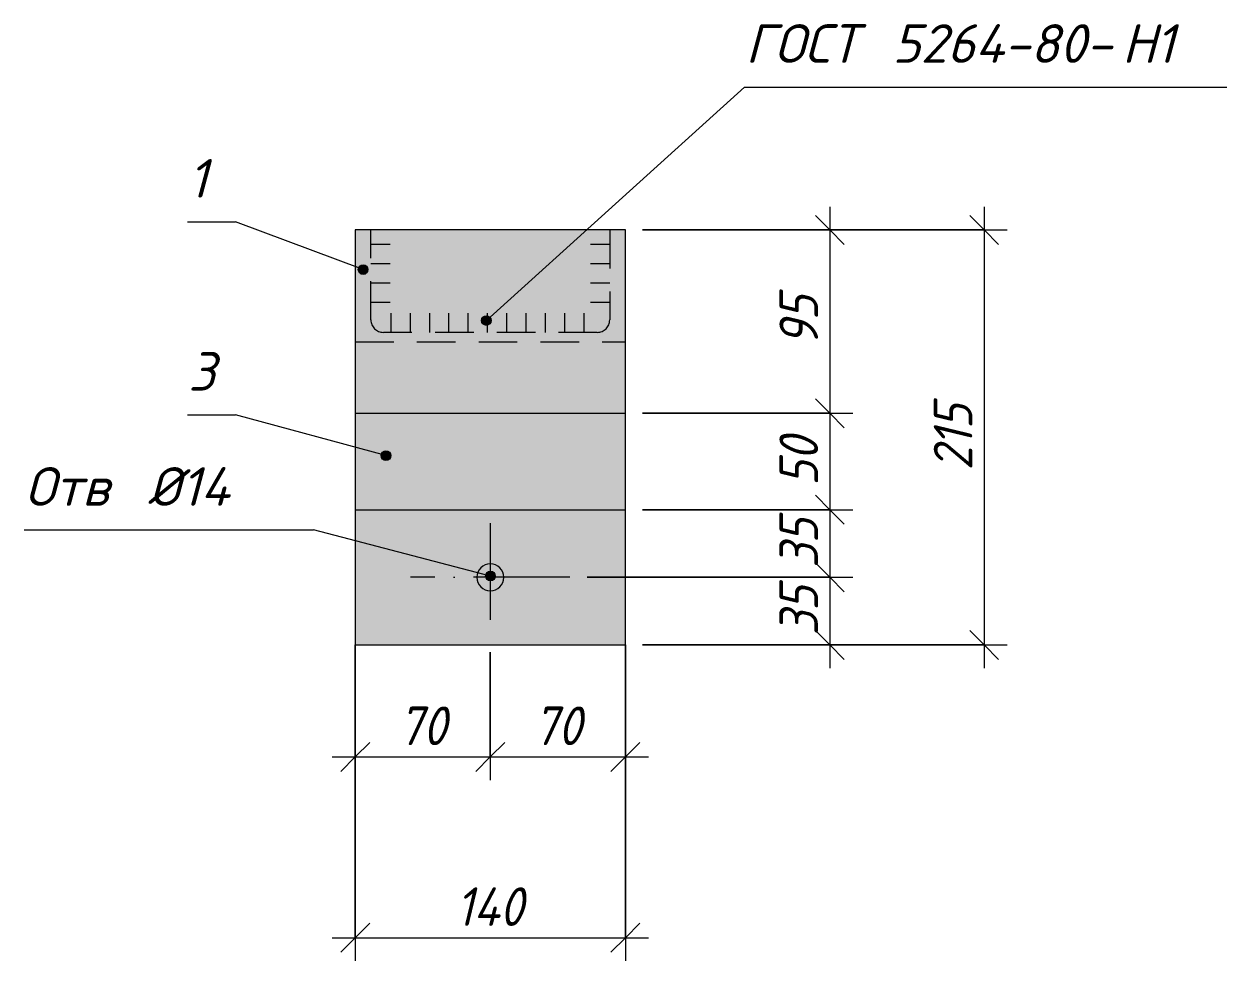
# Model space of a CAD drawing. Header units: millimetres. Extents: x 1525 to 46824, y -520 to 14115.
# Drawn here: x 41278 to 41901, y 1427 to 1912 of the extents above; entities that cross this region are included whole.
import ezdxf

# ---------------------------------------------------------------- set-up
doc = ezdxf.new("R2010")
doc.units = ezdxf.units.MM
for name, pattern in [('200_ШТРИХ_ш1п0_6_', [32, 20, -12]), ('50_200_ШТРИХ_1Т_ш5_п1_п1_', [70, 50, -10, 0, -10]), ('IMPORT-Невидимая', [39.122222, 28.222222, -10.9])]:
    doc.linetypes.add(name, pattern=pattern)
for name, color, linetype, lineweight in [('A-ANNO-DIMS', 7, 'Continuous', 9), ('A-ANNO-DIMS-10', 7, 'Continuous', 9), ('A-ANNO-NOTE', 7, 'Continuous', 9), ('A-DETL', 7, 'Continuous', 9), ('A-DETL-1', 7, 'Continuous', 5), ('A-DETL-2', 7, '200_ШТРИХ_ш1п0_6_', 5), ('A-DETL-4', 7, 'IMPORT-Невидимая', 5), ('A-DETL-5', 7, '50_200_ШТРИХ_1Т_ш5_п1_п1_', 5)]:
    doc.layers.add(name, color=color, linetype=linetype, lineweight=lineweight)
doc.layers.add('A-DETL-GENF-2', color=7, linetype='Continuous', lineweight=9, true_color=0xffffff)
doc.styles.add('ISOCPEUR_I_3', font='isocpeui.ttf', dxfattribs={"width": 0.9, "height": 20})
doc.styles.add('ISOCPEUR_I_5', font='isocpeui.ttf', dxfattribs={"height": 20})
doc.dimstyles.new('ISO-2_0_0_9К_СРЕДНИЙ_1', dxfattribs={"dimscale": 304.8, "dimtxt": 19.919624, "dimasz": 0.049213, "dimexe": 0.03937, "dimexo": 0, "dimgap": 0, "dimtad": 1, "dimdec": 0, "dimzin": 0, "dimdsep": 46, "dimtxsty": 'ISOCPEUR_I_3', "dimblk1": 'OBLIQUE', "dimblk2": 'OBLIQUE', "dimsah": 1, "dimcen": 0.09, "dimdle": 0.03937, "dimazin": 0, "dimtfac": 1, "dimtdec": 4, "dimtix": 1, "dimtmove": 0, "dimatfit": 3, "dimfxl": 1, "dimtvp": 1, "dimtolj": 1, "dimtzin": 0, "dimarcsym": 2})

# ---------------------------------------------------------------- blocks, each defined once
blk = doc.blocks.new('DIMBLOCK400-АР1_1_Узлы фахверка Ф-34_1')
at = {"layer": 'A-ANNO-DIMS-10'}
for p, q in [((41449.63, 1590.52), (41449.63, 1520.47)), ((41449.63, 1532.47), (41449.63, 1590.52)), ((41519.63, 1586.72), (41519.63, 1520.47)), ((41519.63, 1532.47), (41519.63, 1586.72)), ((41437.63, 1532.47), (41519.63, 1532.47))]:
    blk.add_line(p, q, dxfattribs=at)
at = {"layer": 'A-ANNO-DIMS-10', "lineweight": 20}
for p, q in [((41449.63, 1532.47), (41457.13, 1539.97)), ((41519.63, 1532.47), (41527.13, 1539.97)), ((41449.63, 1532.47), (41442.13, 1524.97)), ((41519.63, 1532.47), (41512.13, 1524.97))]:
    blk.add_line(p, q, dxfattribs=at)
at = {"layer": 'A-ANNO-DIMS-10', "color": 0, "insert": (41471.99, 1558.6), "char_height": 20, "width": 30.3391, "attachment_point": 1, "line_spacing_factor": 1.149209, "style": 'ISOCPEUR_I_3'}
blk.add_mtext('70', dxfattribs=at)
blk = doc.blocks.new('_Oblique')
at = {"color": 0, "linetype": 'ByBlock', "lineweight": -2}
blk.add_line((-0.5, -0.5), (0.5, 0.5), dxfattribs=at)
blk = doc.blocks.new('DIMBLOCK401-АР1_1_Узлы фахверка Ф-34_1')
at = {"layer": 'A-ANNO-DIMS-10'}
for p, q in [((41589.63, 1590.52), (41589.63, 1520.47)), ((41589.63, 1532.47), (41589.63, 1590.52)), ((41519.63, 1586.72), (41519.63, 1520.47)), ((41519.63, 1532.47), (41519.63, 1586.72)), ((41519.63, 1532.47), (41601.63, 1532.47))]:
    blk.add_line(p, q, dxfattribs=at)
at = {"layer": 'A-ANNO-DIMS-10', "lineweight": 20}
for p, q in [((41519.63, 1532.47), (41527.13, 1539.97)), ((41589.63, 1532.47), (41597.13, 1539.97)), ((41519.63, 1532.47), (41512.13, 1524.97)), ((41589.63, 1532.47), (41582.13, 1524.97))]:
    blk.add_line(p, q, dxfattribs=at)
at = {"layer": 'A-ANNO-DIMS-10', "color": 0, "insert": (41541.99, 1558.6), "char_height": 20, "width": 30.3391, "attachment_point": 1, "line_spacing_factor": 1.149209, "style": 'ISOCPEUR_I_3'}
blk.add_mtext('70', dxfattribs=at)
blk = doc.blocks.new('DIMBLOCK402-АР1_1_Узлы фахверка Ф-34_1')
at = {"layer": 'A-ANNO-DIMS-10'}
for p, q in [((41449.63, 1590.52), (41449.63, 1426.78)), ((41449.63, 1438.78), (41449.63, 1590.52)), ((41589.63, 1590.52), (41589.63, 1426.78)), ((41589.63, 1438.78), (41589.63, 1590.52)), ((41437.63, 1438.78), (41601.63, 1438.78))]:
    blk.add_line(p, q, dxfattribs=at)
at = {"layer": 'A-ANNO-DIMS-10', "lineweight": 20}
for p, q in [((41449.63, 1438.78), (41457.13, 1446.28)), ((41589.63, 1438.78), (41597.13, 1446.28)), ((41449.63, 1438.78), (41442.13, 1431.28)), ((41589.63, 1438.78), (41582.13, 1431.28))]:
    blk.add_line(p, q, dxfattribs=at)
at = {"layer": 'A-ANNO-DIMS-10', "color": 0, "insert": (41501.82, 1464.91), "char_height": 20, "width": 42.7506, "attachment_point": 1, "line_spacing_factor": 1.149209, "style": 'ISOCPEUR_I_3'}
blk.add_mtext('140', dxfattribs=at)
blk = doc.blocks.new('DIMBLOCK403-АР1_1_Узлы фахверка Ф-34_1')
at = {"layer": 'A-ANNO-DIMS-10'}
for p, q in [((41695.62, 1817.52), (41695.62, 1710.52)), ((41598.49, 1805.52), (41707.62, 1805.52)), ((41695.62, 1805.52), (41598.49, 1805.52)), ((41598.49, 1710.52), (41707.62, 1710.52)), ((41695.62, 1710.52), (41598.49, 1710.52))]:
    blk.add_line(p, q, dxfattribs=at)
at = {"layer": 'A-ANNO-DIMS-10', "lineweight": 20}
for p, q in [((41695.62, 1805.52), (41688.12, 1813.02)), ((41695.62, 1805.52), (41703.12, 1798.02)), ((41695.62, 1710.52), (41688.12, 1718.02)), ((41695.62, 1710.52), (41703.12, 1703.02))]:
    blk.add_line(p, q, dxfattribs=at)
at = {"layer": 'A-ANNO-DIMS-10', "color": 0, "insert": (41669.49, 1745.38), "char_height": 20, "width": 30.3391, "attachment_point": 1, "rotation": 90, "line_spacing_factor": 1.149209, "style": 'ISOCPEUR_I_3'}
blk.add_mtext('95', dxfattribs=at)
blk = doc.blocks.new('DIMBLOCK404-АР1_1_Узлы фахверка Ф-34_1')
at = {"layer": 'A-ANNO-DIMS-10', "lineweight": 20}
for p, q in [((41695.62, 1710.52), (41688.12, 1718.02)), ((41695.62, 1710.52), (41703.12, 1703.02)), ((41695.62, 1660.52), (41688.12, 1668.02)), ((41695.62, 1660.52), (41703.12, 1653.02))]:
    blk.add_line(p, q, dxfattribs=at)
at = {"layer": 'A-ANNO-DIMS-10'}
for p, q in [((41598.49, 1710.52), (41707.62, 1710.52)), ((41695.62, 1710.52), (41598.49, 1710.52)), ((41695.62, 1710.52), (41695.62, 1660.52)), ((41598.49, 1660.52), (41707.62, 1660.52)), ((41695.62, 1660.52), (41598.49, 1660.52))]:
    blk.add_line(p, q, dxfattribs=at)
at = {"layer": 'A-ANNO-DIMS-10', "color": 0, "insert": (41669.49, 1672.88), "char_height": 20, "width": 30.3391, "attachment_point": 1, "rotation": 90, "line_spacing_factor": 1.149209, "style": 'ISOCPEUR_I_3'}
blk.add_mtext('50', dxfattribs=at)
blk = doc.blocks.new('DIMBLOCK405-АР1_1_Узлы фахверка Ф-34_1')
at = {"layer": 'A-ANNO-DIMS-10', "lineweight": 20}
for p, q in [((41695.62, 1660.52), (41688.12, 1668.02)), ((41695.62, 1660.52), (41703.12, 1653.02)), ((41695.62, 1625.52), (41688.12, 1633.02)), ((41695.62, 1625.52), (41703.12, 1618.02))]:
    blk.add_line(p, q, dxfattribs=at)
at = {"layer": 'A-ANNO-DIMS-10'}
for p, q in [((41598.49, 1660.52), (41707.62, 1660.52)), ((41695.62, 1660.52), (41598.49, 1660.52)), ((41695.62, 1660.52), (41695.62, 1625.52)), ((41569.8, 1625.52), (41707.62, 1625.52)), ((41695.62, 1625.52), (41569.8, 1625.52))]:
    blk.add_line(p, q, dxfattribs=at)
at = {"layer": 'A-ANNO-DIMS-10', "color": 0, "insert": (41669.49, 1630.38), "char_height": 20, "width": 30.3391, "attachment_point": 1, "rotation": 90, "line_spacing_factor": 1.149209, "style": 'ISOCPEUR_I_3'}
blk.add_mtext('35', dxfattribs=at)
blk = doc.blocks.new('DIMBLOCK406-АР1_1_Узлы фахверка Ф-34_1')
at = {"layer": 'A-ANNO-DIMS-10', "lineweight": 20}
for p, q in [((41695.62, 1625.52), (41688.12, 1633.02)), ((41695.62, 1625.52), (41703.12, 1618.02)), ((41695.62, 1590.52), (41688.12, 1598.02)), ((41695.62, 1590.52), (41703.12, 1583.02))]:
    blk.add_line(p, q, dxfattribs=at)
at = {"layer": 'A-ANNO-DIMS-10'}
for p, q in [((41569.8, 1625.52), (41707.62, 1625.52)), ((41695.62, 1625.52), (41569.8, 1625.52)), ((41695.62, 1625.52), (41695.62, 1578.52)), ((41598.49, 1590.52), (41707.62, 1590.52)), ((41695.62, 1590.52), (41598.49, 1590.52))]:
    blk.add_line(p, q, dxfattribs=at)
at = {"layer": 'A-ANNO-DIMS-10', "color": 0, "insert": (41669.49, 1595.38), "char_height": 20, "width": 30.3391, "attachment_point": 1, "rotation": 90, "line_spacing_factor": 1.149209, "style": 'ISOCPEUR_I_3'}
blk.add_mtext('35', dxfattribs=at)
blk = doc.blocks.new('DIMBLOCK407-АР1_1_Узлы фахверка Ф-34_1')
at = {"layer": 'A-ANNO-DIMS-10'}
for p, q in [((41775.62, 1817.52), (41775.62, 1578.52)), ((41598.49, 1805.52), (41787.62, 1805.52)), ((41775.62, 1805.52), (41598.49, 1805.52)), ((41598.49, 1590.52), (41787.62, 1590.52)), ((41775.62, 1590.52), (41598.49, 1590.52))]:
    blk.add_line(p, q, dxfattribs=at)
at = {"layer": 'A-ANNO-DIMS-10', "lineweight": 20}
for p, q in [((41775.62, 1805.52), (41768.12, 1813.02)), ((41775.62, 1805.52), (41783.12, 1798.02)), ((41775.62, 1590.52), (41768.12, 1598.02)), ((41775.62, 1590.52), (41783.12, 1583.02))]:
    blk.add_line(p, q, dxfattribs=at)
at = {"layer": 'A-ANNO-DIMS-10', "color": 0, "insert": (41749.49, 1680.97), "char_height": 20, "width": 40.9118, "attachment_point": 1, "rotation": 90, "line_spacing_factor": 1.149209, "style": 'ISOCPEUR_I_3'}
blk.add_mtext('215', dxfattribs=at)
blk = doc.blocks.new('_AT__Текстовая выноска 2_0 - _AT__Текстовая выноска 2_0-25640969-АР1_1_Узлы фахверка Ф-34_1')
at = {"layer": 'A-ANNO-NOTE'}
blk.add_line((2867.61, 2964.96), (3117.61, 2964.96), dxfattribs=at)
blk = doc.blocks.new('_AT__Текстовая выноска 2_0 - _AT__Текстовая выноска 2_0-25640942-АР1_1_Узлы фахверка Ф-34_1')
at = {"layer": 'A-ANNO-NOTE'}
blk.add_line((2650.54, 2977.74), (2675.54, 2977.74), dxfattribs=at)
blk = doc.blocks.new('_AT__Текстовая выноска 2_0 - _AT__Текстовая выноска 2_0-25640970-АР1_1_Узлы фахверка Ф-34_1')
at = {"layer": 'A-ANNO-NOTE'}
blk.add_line((2511.54, 1650.05), (2661.54, 1650.05), dxfattribs=at)

msp = doc.modelspace()

# ---------------------------------------------------------------- hatches: boundary and pattern name
at = {"layer": 'A-ANNO-NOTE'}
h = msp.add_hatch(color=256, dxfattribs=at)
edge = h.paths.add_edge_path(flags=0)
edge.add_arc((41453.72481, 1784.9556), 2.5, 0, 360)
h = msp.add_hatch(color=256, dxfattribs=at)
edge = h.paths.add_edge_path(flags=0)
edge.add_arc((41517.60705, 1758.55893), 2.5, 0, 360)
h = msp.add_hatch(color=256, dxfattribs=at)
edge = h.paths.add_edge_path(flags=0)
edge.add_arc((41465.55128, 1688.57915), 2.5, 0, 360)
h = msp.add_hatch(color=256, dxfattribs=at)
edge = h.paths.add_edge_path(flags=0)
edge.add_arc((41519.71662, 1626.18143), 2.5, 0, 360)
at = {"layer": 'A-DETL-GENF-2'}
for points in [[(41576.71115, 1747.51973), (41589.62883, 1747.51973), (41589.62883, 1805.51973), (41581.52883, 1805.51973), (41581.52883, 1758.91973), (41581.30735, 1757.23741), (41580.658, 1755.66973), (41579.62502, 1754.32354), (41578.27883, 1753.29057), (41576.71115, 1752.64122), (41575.02883, 1752.41973), (41464.22883, 1752.41973), (41462.54651, 1752.64122), (41460.97883, 1753.29057), (41459.63264, 1754.32354), (41458.59967, 1755.66973), (41457.95031, 1757.23741), (41457.72883, 1758.91973), (41457.72883, 1805.51973), (41449.62883, 1805.51973), (41449.62883, 1747.51973), (41575.02883, 1747.51973)], [(41519.62883, 1618.51973), (41521.44056, 1618.75825), (41523.12883, 1619.45756), (41524.57858, 1620.56999), (41525.69101, 1622.01973), (41526.39031, 1623.708), (41526.62883, 1625.51973), (41526.39031, 1627.33147), (41525.69101, 1629.01973), (41524.57858, 1630.46948), (41523.12883, 1631.58191), (41521.44056, 1632.28122), (41519.62883, 1632.51973), (41517.8171, 1632.28122), (41516.12883, 1631.58191), (41514.67908, 1630.46948), (41513.56665, 1629.01973), (41512.86735, 1627.33147), (41512.62883, 1625.51973), (41512.86735, 1623.708), (41513.56665, 1622.01973), (41514.67908, 1620.56999), (41516.12883, 1619.45756), (41517.8171, 1618.75825)]]:
    msp.add_hatch(color=256, dxfattribs=at).paths.add_polyline_path(points, flags=0)
h = msp.add_hatch(color=256, dxfattribs=at)
h.paths.add_polyline_path([(41521.44056, 1590.51973), (41589.62883, 1590.51973), (41589.62883, 1747.51973), (41449.62883, 1747.51973), (41449.62883, 1590.51973), (41517.8171, 1590.51973)], flags=0)
h.paths.add_polyline_path([(41519.62883, 1618.51973), (41517.8171, 1618.75825), (41516.12883, 1619.45756), (41514.67908, 1620.56999), (41513.56665, 1622.01973), (41512.86735, 1623.708), (41512.62883, 1625.51973), (41512.86735, 1627.33147), (41513.56665, 1629.01973), (41514.67908, 1630.46948), (41516.12883, 1631.58191), (41517.8171, 1632.28122), (41519.62883, 1632.51973), (41521.44056, 1632.28122), (41523.12883, 1631.58191), (41524.57858, 1630.46948), (41525.69101, 1629.01973), (41526.39031, 1627.33147), (41526.62883, 1625.51973), (41526.39031, 1623.708), (41525.69101, 1622.01973), (41524.57858, 1620.56999), (41523.12883, 1619.45756), (41521.44056, 1618.75825)], flags=0)
h.paths.add_polyline_path([(41575.02883, 1752.41973), (41576.71115, 1752.64122), (41578.27883, 1753.29057), (41579.62502, 1754.32354), (41580.658, 1755.66973), (41581.30735, 1757.23741), (41581.52883, 1758.91973), (41581.52883, 1805.51973), (41457.72883, 1805.51973), (41457.72883, 1758.91973), (41458.07254, 1756.94232), (41458.59967, 1755.66973), (41459.63264, 1754.32354), (41460.97883, 1753.29057), (41462.54651, 1752.64122), (41464.22883, 1752.41973)], flags=0)

# ---------------------------------------------------------------- linework, layer by layer
at = {"layer": 'A-ANNO-NOTE'}
for p, q in [((41517.60705, 1758.55893), (41651.44902, 1879.53077)), ((41453.72481, 1784.9556), (41387.61584, 1809.67113)), ((41465.55128, 1688.57915), (41387.61584, 1709.67113)), ((41519.71662, 1626.18143), (41427.96492, 1650.05434))]:
    msp.add_line(p, q, dxfattribs=at)
for centre in [(41453.72481, 1784.9556), (41517.60705, 1758.55893), (41465.55128, 1688.57915), (41519.71662, 1626.18143)]:
    msp.add_circle(centre, 2.5, dxfattribs=at)
at = {"layer": 'A-DETL'}
for p, q in [((41589.62883, 1805.51973), (41449.62883, 1805.51973)), ((41449.62883, 1805.51973), (41449.62883, 1590.51973)), ((41589.62883, 1590.51973), (41589.62883, 1805.51973)), ((41449.62883, 1710.51973), (41589.62883, 1710.51973)), ((41449.62883, 1660.51973), (41589.62883, 1660.51973)), ((41449.62883, 1590.51973), (41589.62883, 1590.51973))]:
    msp.add_line(p, q, dxfattribs=at)
at = {"layer": 'A-DETL-1'}
for start, end in [(0, 180), (180, 0)]:
    msp.add_arc((41519.62883, 1625.51973), 7, start, end, dxfattribs=at)
at = {"layer": 'A-DETL-2'}
for p, q in [((41457.72883, 1805.51973), (41449.62883, 1805.51973)), ((41449.62883, 1805.51973), (41449.62883, 1747.51973)), ((41457.72883, 1758.91973), (41457.72883, 1805.51973)), ((41589.62883, 1805.51973), (41581.52883, 1805.51973)), ((41581.52883, 1805.51973), (41581.52883, 1758.91973)), ((41589.62883, 1747.51973), (41589.62883, 1805.51973)), ((41575.02883, 1752.41973), (41464.22883, 1752.41973)), ((41449.62883, 1747.51973), (41589.62883, 1747.51973))]:
    msp.add_line(p, q, dxfattribs=at)
for centre, start, end in [((41464.22883, 1758.91973), 180, 270), ((41575.02883, 1758.91973), 270, 0)]:
    msp.add_arc(centre, 6.5, start, end, dxfattribs=at)
at = {"layer": 'A-DETL-4'}
for p, q in [((41467.72883, 1797.91973), (41457.72883, 1797.91973)), ((41581.52883, 1797.91973), (41571.52883, 1797.91973)), ((41467.72883, 1787.91973), (41457.72883, 1787.91973)), ((41581.52883, 1787.91973), (41571.52883, 1787.91973)), ((41467.72883, 1777.91973), (41457.72883, 1777.91973)), ((41581.52883, 1777.91973), (41571.52883, 1777.91973)), ((41467.72883, 1767.91973), (41457.72883, 1767.91973)), ((41581.52883, 1767.91973), (41571.52883, 1767.91973)), ((41468.22049, 1752.41973), (41468.22049, 1762.41973)), ((41478.22049, 1752.41973), (41478.22049, 1762.41973)), ((41488.22049, 1752.41973), (41488.22049, 1762.41973)), ((41498.22049, 1752.41973), (41498.22049, 1762.41973)), ((41508.22049, 1752.41973), (41508.22049, 1762.41973)), ((41518.22049, 1752.41973), (41518.22049, 1762.41973)), ((41528.22049, 1752.41973), (41528.22049, 1762.41973)), ((41538.22049, 1752.41973), (41538.22049, 1762.41973)), ((41548.22049, 1752.41973), (41548.22049, 1762.41973)), ((41558.22049, 1752.41973), (41558.22049, 1762.41973)), ((41568.22049, 1752.41973), (41568.22049, 1762.41973)), ((41449.62883, 1730.51973), (41449.62883, 1710.51973))]:
    msp.add_line(p, q, dxfattribs=at)
at = {"layer": 'A-DETL-5'}
for p, q in [((41519.62883, 1653.51973), (41519.62883, 1598.51973)), ((41560.93599, 1625.51973), (41478.32167, 1625.51973))]:
    msp.add_line(p, q, dxfattribs=at)

# ---------------------------------------------------------------- block references
at = {"layer": 'A-ANNO-NOTE'}
for name, p in [('_AT__Текстовая выноска 2_0 - _AT__Текстовая выноска 2_0-25640969-АР1_1_Узлы фахверка Ф-34_1', (38783.84234, -1085.42898)), ('_AT__Текстовая выноска 2_0 - _AT__Текстовая выноска 2_0-25640942-АР1_1_Узлы фахверка Ф-34_1', (38712.07185, -1168.07368)), ('_AT__Текстовая выноска 2_0 - _AT__Текстовая выноска 2_0-25640942-АР1_1_Узлы фахверка Ф-34_1', (38712.07185, -1268.07368)), ('_AT__Текстовая выноска 2_0 - _AT__Текстовая выноска 2_0-25640970-АР1_1_Узлы фахверка Ф-34_1', (38766.42531, 0))]:
    msp.add_blockref(name, p, dxfattribs=at)

# ---------------------------------------------------------------- texts
at = {"layer": 'A-ANNO-NOTE', "char_height": 20, "attachment_point": 1, "style": 'ISOCPEUR_I_5'}
for s, insert, width in [('ГОСТ', (41651.85919, 1912.05758), 76.962), (' 5264-80-', (41715.35919, 1912.05758), 159.5358125), ('\\fISOCPEUR|b0|i1|c204|p34|;Н', (41846.9894, 1912.05758), 20.843875), ('\\fISOCPEUR|b0|i1|c204|p34|;1', (41864.18732, 1912.05758), 12.827), ('\\fISOCPEUR|b0|i1|c204|p34|;1', (41363.02602, 1842.19794), 12.827), ('\\fISOCPEUR|b0|i1|c204|p34|;3', (41363.02602, 1742.19794), 17.637125), ('Отв', (41278.3751, 1682.58115), 61.7299375), (' Ø14', (41329.30739, 1682.58115), 74.5569375)]:
    msp.add_mtext(s, dxfattribs=dict(at, insert=insert, width=width))

# ---------------------------------------------------------------- dimensions: what is measured, and where the dimension line sits
at = {"layer": 'A-ANNO-DIMS'}
for base, p1, p2, override, picture, middle in [((41695.61783, 1710.51973), (41598.49026, 1805.51973), (41598.49026, 1710.51973), {"dimpost": '<>', "dimfxl": 95}, 'DIMBLOCK403-АР1_1_Узлы фахверка Ф-34_1', (41685.61783, 1758.01973)), ((41775.61783, 1590.51973), (41598.49026, 1805.51973), (41598.49026, 1590.51973), {"dimpost": '<>', "dimfxl": 215}, 'DIMBLOCK407-АР1_1_Узлы фахверка Ф-34_1', (41765.61783, 1698.01973)), ((41695.61783, 1660.51973), (41598.49026, 1710.51973), (41598.49026, 1660.51973), {"dimpost": '<>', "dimfxl": 50}, 'DIMBLOCK404-АР1_1_Узлы фахверка Ф-34_1', (41685.61783, 1685.51973)), ((41695.61783, 1625.51973), (41598.49026, 1660.51973), (41569.79742, 1625.51973), {"dimpost": '<>', "dimfxl": 45.257918}, 'DIMBLOCK405-АР1_1_Узлы фахверка Ф-34_1', (41685.61783, 1643.01973)), ((41695.61783, 1590.51973), (41569.79742, 1625.51973), (41598.49026, 1590.51973), {"dimpost": '<>', "dimfxl": 45.257918}, 'DIMBLOCK406-АР1_1_Узлы фахверка Ф-34_1', (41685.61783, 1608.01973))]:
    dim = msp.add_linear_dim(base=base, p1=p1, p2=p2, angle=90, dimstyle='ISO-2_0_0_9К_СРЕДНИЙ_1', override=override, dxfattribs=at)
    dim.commit()
    dim.dimension.update_dxf_attribs({"geometry": picture, "text_midpoint": middle})
for base, p1, p2, override, picture, middle in [((41519.62883, 1532.47165), (41449.62883, 1590.51973), (41519.62883, 1586.72207), {"dimpost": '<>', "dimfxl": 70.10294}, 'DIMBLOCK400-АР1_1_Узлы фахверка Ф-34_1', (41484.62883, 1542.60044)), ((41589.62883, 1438.78385), (41449.62883, 1590.51973), (41589.62883, 1590.51973), {"dimpost": '<>', "dimfxl": 140}, 'DIMBLOCK402-АР1_1_Узлы фахверка Ф-34_1', (41519.62883, 1448.78385)), ((41589.62883, 1532.47165), (41519.62883, 1586.72207), (41589.62883, 1590.51973), {"dimpost": '<>', "dimfxl": 70.10294}, 'DIMBLOCK401-АР1_1_Узлы фахверка Ф-34_1', (41554.62883, 1542.60044))]:
    dim = msp.add_linear_dim(base=base, p1=p1, p2=p2, dimstyle='ISO-2_0_0_9К_СРЕДНИЙ_1', override=override, dxfattribs=at)
    dim.commit()
    dim.dimension.update_dxf_attribs({"geometry": picture, "text_midpoint": middle})

doc.saveas('drawing.dxf')
